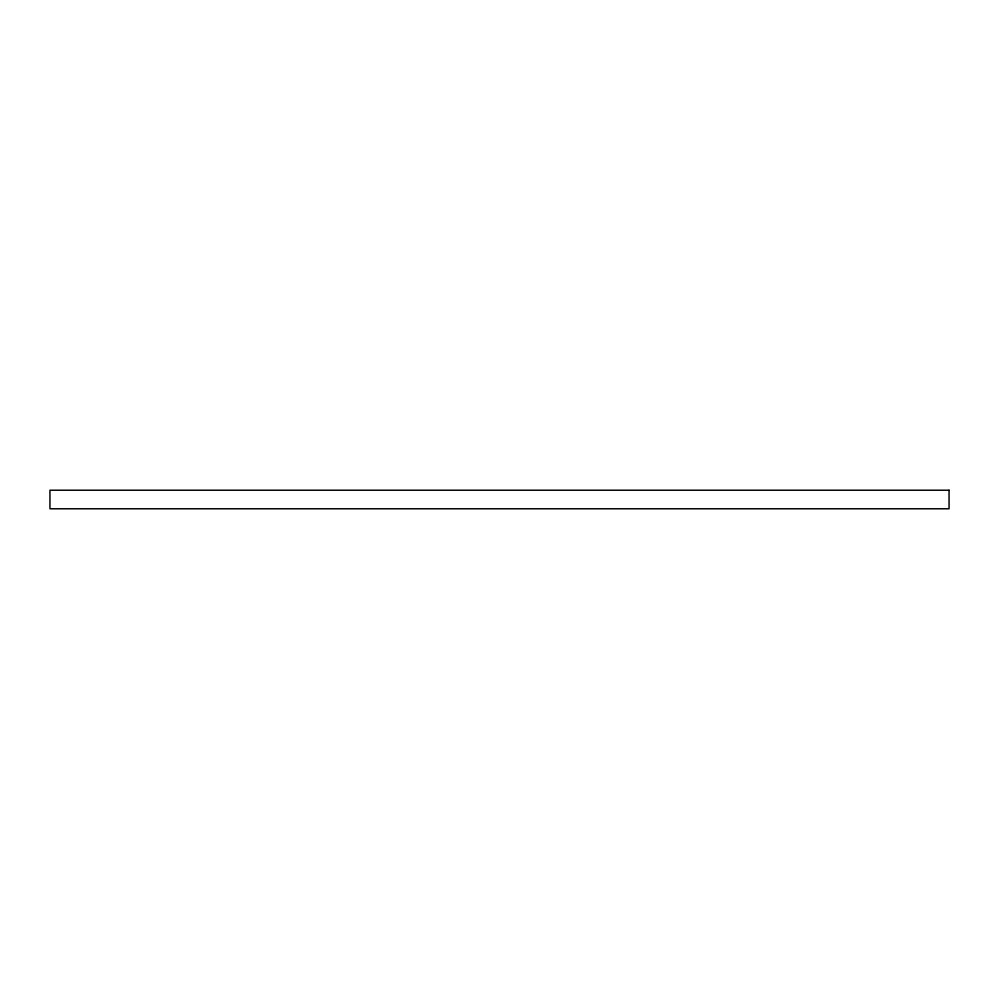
<?xml version="1.0" encoding="UTF-8"?>
<svg xmlns="http://www.w3.org/2000/svg" width="999" height="999" viewBox="0 0 999 999"><rect width="100%" height="100%" fill="white"/><g stroke="black" fill="none" stroke-linecap="round" stroke-linejoin="round"><path stroke-width="1.5" d="M949.05 490.222L49.95 490.222L49.95 508.778L949.05 508.778L949.05 490.222"/></g></svg>
